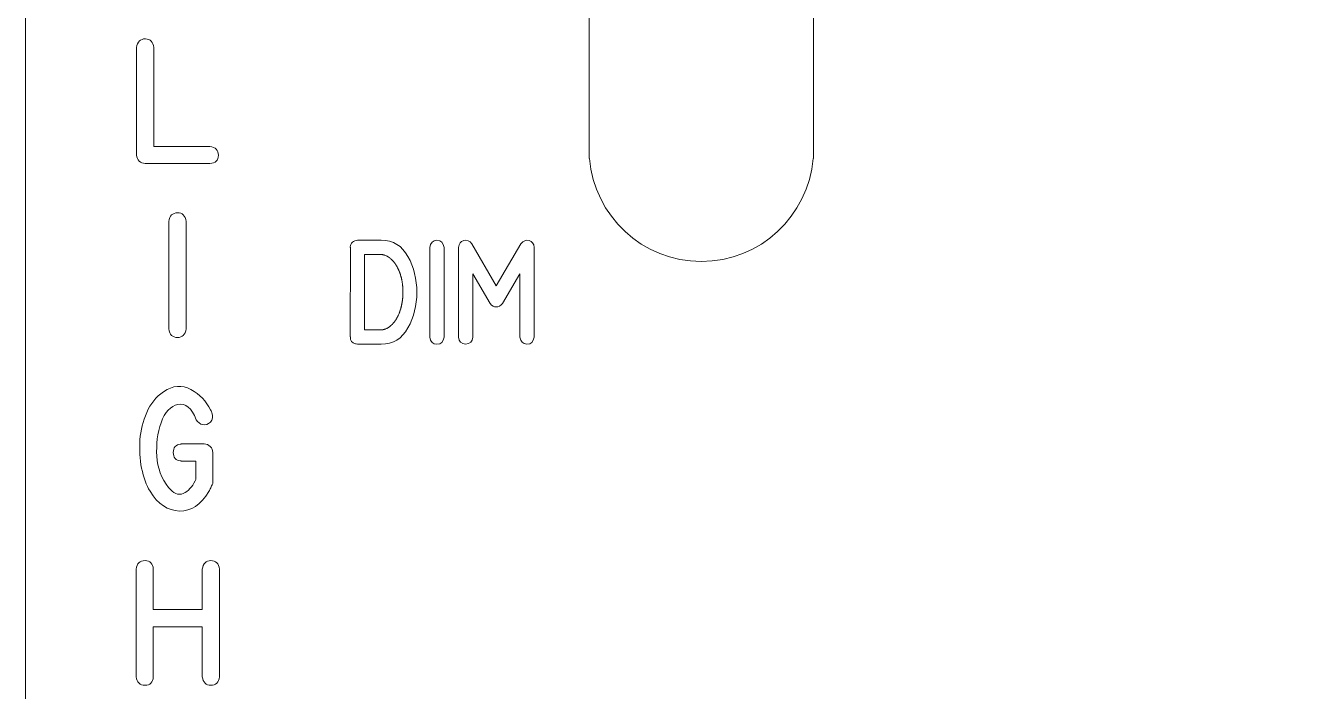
# Model space of a CAD drawing. Header units: millimetres. Extents: x -202 to 440, y -81 to 100.
# Drawn here: x -145.55 to -102, y -34.61 to -11.99 of the extents above; entities that cross this region are included whole.
import ezdxf

# ---------------------------------------------------------------- set-up
doc = ezdxf.new("R2010")
doc.units = ezdxf.units.MM
doc.header["$MEASUREMENT"] = 0
doc.layers.add('Cut', color=7, linetype='Continuous')
doc.layers.add('Engrave', color=7, linetype='Continuous')

msp = doc.modelspace()

# ---------------------------------------------------------------- linework, layer by layer
at = {"layer": 'Cut', "color": 250, "lineweight": 9}
for points, knots in [([(-1.0952, 97.6658), (-1.0954, 98.0639), (-1.2538, 98.4456), (-1.5355, 98.7269), (-1.5355, 98.7269), (-1.8171, 99.0082), (-2.1971, 99.1661), (-2.5952, 99.1658), (-2.5952, 99.1658), (-2.5952, 99.1658), (-144.0452, 99.1658), (-144.0452, 99.1658), (-144.0452, 99.1658), (-144.4432, 99.1656), (-144.8249, 99.0072), (-145.1062, 98.7255), (-145.1062, 98.7255), (-145.3875, 98.4439), (-145.5454, 98.0639), (-145.5452, 97.6658), (-145.5452, 97.6658), (-145.5452, 97.6658), (-145.5452, 93.1783), (-145.5452, 93.1783), (-145.5452, 93.1783), (-145.5449, 92.7802), (-145.3865, 92.3986), (-145.1049, 92.1173), (-145.1049, 92.1173), (-144.8232, 91.836), (-144.4432, 91.6781), (-144.0452, 91.6783), (-144.0452, 91.6783), (-144.0452, 91.6783), (-141.5827, 91.6783), (-141.5827, 91.6783), (-141.5827, 91.6783), (-139.4391, 91.6783), (-137.4583, 90.5347), (-136.3865, 88.6783), (-136.3865, 88.6783), (-135.3147, 86.8219), (-135.3147, 84.5347), (-136.3865, 82.6783), (-136.3865, 82.6783), (-137.4583, 80.8219), (-139.4391, 79.6783), (-141.5827, 79.6783), (-141.5827, 79.6783), (-141.5827, 79.6783), (-144.0452, 79.6783), (-144.0452, 79.6783), (-144.0452, 79.6783), (-144.4432, 79.6781), (-144.8249, 79.5197), (-145.1062, 79.238), (-145.1062, 79.238), (-145.3875, 78.9564), (-145.5454, 78.5764), (-145.5452, 78.1783), (-145.5452, 78.1783), (-145.5452, 78.1783), (-145.5452, 16.9783), (-145.5452, 16.9783), (-145.5452, 16.9783), (-145.5449, 16.5802), (-145.3865, 16.1986), (-145.1049, 15.9173), (-145.1049, 15.9173), (-144.8232, 15.636), (-144.4432, 15.4781), (-144.0452, 15.4783), (-144.0452, 15.4783), (-144.0452, 15.4783), (-141.5827, 15.4783), (-141.5827, 15.4783), (-141.5827, 15.4783), (-139.4391, 15.4783), (-137.4583, 14.3347), (-136.3865, 12.4783), (-136.3865, 12.4783), (-135.3147, 10.6219), (-135.3147, 8.3347), (-136.3865, 6.4783), (-136.3865, 6.4783), (-137.4583, 4.6219), (-139.4391, 3.4783), (-141.5827, 3.4783), (-141.5827, 3.4783), (-141.5827, 3.4783), (-144.0452, 3.4783), (-144.0452, 3.4783), (-144.0452, 3.4783), (-144.4432, 3.4781), (-144.8249, 3.3197), (-145.1062, 3.038), (-145.1062, 3.038), (-145.3875, 2.7564), (-145.5454, 2.3764), (-145.5452, 1.9783), (-145.5452, 1.9783), (-145.5452, 1.9783), (-145.5452, -59.2217), (-145.5452, -59.2217), (-145.5452, -59.2217), (-145.5449, -59.6198), (-145.3865, -60.0014), (-145.1049, -60.2827), (-145.1049, -60.2827), (-144.8232, -60.564), (-144.4432, -60.7219), (-144.0452, -60.7217), (-144.0452, -60.7217), (-144.0452, -60.7217), (-141.5827, -60.7217), (-141.5827, -60.7217), (-141.5827, -60.7217), (-139.4391, -60.7217), (-137.4583, -61.8653), (-136.3865, -63.7217), (-136.3865, -63.7217), (-135.3147, -65.5781), (-135.3147, -67.8653), (-136.3865, -69.7217), (-136.3865, -69.7217), (-137.4583, -71.5781), (-139.4391, -72.7217), (-141.5827, -72.7217), (-141.5827, -72.7217), (-141.5827, -72.7217), (-144.0452, -72.7217), (-144.0452, -72.7217), (-144.0452, -72.7217), (-144.4432, -72.7219), (-144.8249, -72.8803), (-145.1062, -73.162), (-145.1062, -73.162), (-145.3875, -73.4436), (-145.5454, -73.8236), (-145.5452, -74.2217), (-145.5452, -74.2217), (-145.5452, -74.2217), (-145.5452, -78.7092), (-145.5452, -78.7092), (-145.5452, -78.7092), (-145.5449, -79.1073), (-145.3865, -79.4889), (-145.1049, -79.7702), (-145.1049, -79.7702), (-144.8232, -80.0515), (-144.4432, -80.2094), (-144.0452, -80.2092), (-144.0452, -80.2092), (-144.0452, -80.2092), (-2.5952, -80.2092), (-2.5952, -80.2092), (-2.5952, -80.2092), (-2.1971, -80.2089), (-1.8154, -80.0505), (-1.5341, -79.7689), (-1.5341, -79.7689), (-1.2528, -79.4872), (-1.0949, -79.1073), (-1.0952, -78.7092), (-1.0952, -78.7092), (-1.0952, -78.7092), (-1.0952, -74.2217), (-1.0952, -74.2217), (-1.0952, -74.2217), (-1.0954, -73.8236), (-1.2538, -73.4419), (-1.5355, -73.1606), (-1.5355, -73.1606), (-1.8171, -72.8793), (-2.1971, -72.7214), (-2.5952, -72.7217), (-2.5952, -72.7217), (-2.5952, -72.7217), (-5.0577, -72.7217), (-5.0577, -72.7217), (-5.0577, -72.7217), (-7.2013, -72.7217), (-9.182, -71.5781), (-10.2538, -69.7217), (-10.2538, -69.7217), (-11.3256, -67.8653), (-11.3256, -65.5781), (-10.2538, -63.7217), (-10.2538, -63.7217), (-9.182, -61.8653), (-7.2013, -60.7217), (-5.0577, -60.7217), (-5.0577, -60.7217), (-5.0577, -60.7217), (-2.5952, -60.7217), (-2.5952, -60.7217), (-2.5952, -60.7217), (-2.1971, -60.7214), (-1.8154, -60.563), (-1.5341, -60.2814), (-1.5341, -60.2814), (-1.2528, -59.9997), (-1.0949, -59.6198), (-1.0952, -59.2217), (-1.0952, -59.2217), (-1.0952, -59.2217), (-1.0952, 1.9783), (-1.0952, 1.9783), (-1.0952, 1.9783), (-1.0954, 2.3764), (-1.2538, 2.7581), (-1.5355, 3.0394), (-1.5355, 3.0394), (-1.8171, 3.3207), (-2.1971, 3.4786), (-2.5952, 3.4783), (-2.5952, 3.4783), (-2.5952, 3.4783), (-5.0577, 3.4783), (-5.0577, 3.4783), (-5.0577, 3.4783), (-7.2013, 3.4783), (-9.182, 4.6219), (-10.2538, 6.4783), (-10.2538, 6.4783), (-11.3256, 8.3347), (-11.3256, 10.6219), (-10.2538, 12.4783), (-10.2538, 12.4783), (-9.182, 14.3347), (-7.2013, 15.4783), (-5.0577, 15.4783), (-5.0577, 15.4783), (-5.0577, 15.4783), (-2.5952, 15.4783), (-2.5952, 15.4783), (-2.5952, 15.4783), (-2.1971, 15.4786), (-1.8154, 15.637), (-1.5341, 15.9186), (-1.5341, 15.9186), (-1.2528, 16.2003), (-1.0949, 16.5802), (-1.0952, 16.9783), (-1.0952, 16.9783), (-1.0952, 16.9783), (-1.0952, 78.1783), (-1.0952, 78.1783), (-1.0952, 78.1783), (-1.0954, 78.5764), (-1.2538, 78.9581), (-1.5355, 79.2394), (-1.5355, 79.2394), (-1.8171, 79.5207), (-2.1971, 79.6786), (-2.5952, 79.6783), (-2.5952, 79.6783), (-2.5952, 79.6783), (-5.0577, 79.6783), (-5.0577, 79.6783), (-5.0577, 79.6783), (-7.2013, 79.6783), (-9.182, 80.8219), (-10.2538, 82.6783), (-10.2538, 82.6783), (-11.3256, 84.5347), (-11.3256, 86.8219), (-10.2538, 88.6783), (-10.2538, 88.6783), (-9.182, 90.5347), (-7.2013, 91.6783), (-5.0577, 91.6783), (-5.0577, 91.6783), (-5.0577, 91.6783), (-2.5952, 91.6783), (-2.5952, 91.6783), (-2.5952, 91.6783), (-2.1971, 91.6786), (-1.8154, 91.837), (-1.5341, 92.1186), (-1.5341, 92.1186), (-1.2528, 92.4003), (-1.0949, 92.7802), (-1.0952, 93.1783), (-1.0952, 93.1783), (-1.0952, 93.1783), (-1.0952, 97.6658), (-1.0952, 97.6658)], [0, 0, 0, 0, 0.0136986, 0.0136986, 0.0136986, 0.0136986, 0.0273973, 0.0273973, 0.0273973, 0.0273973, 0.0410959, 0.0410959, 0.0410959, 0.0410959, 0.0547945, 0.0547945, 0.0547945, 0.0547945, 0.0684932, 0.0684932, 0.0684932, 0.0684932, 0.0821918, 0.0821918, 0.0821918, 0.0821918, 0.0958904, 0.0958904, 0.0958904, 0.0958904, 0.109589, 0.109589, 0.109589, 0.109589, 0.1232877, 0.1232877, 0.1232877, 0.1232877, 0.1369863, 0.1369863, 0.1369863, 0.1369863, 0.1506849, 0.1506849, 0.1506849, 0.1506849, 0.1643836, 0.1643836, 0.1643836, 0.1643836, 0.1780822, 0.1780822, 0.1780822, 0.1780822, 0.1917808, 0.1917808, 0.1917808, 0.1917808, 0.2054795, 0.2054795, 0.2054795, 0.2054795, 0.2191781, 0.2191781, 0.2191781, 0.2191781, 0.2328767, 0.2328767, 0.2328767, 0.2328767, 0.2465753, 0.2465753, 0.2465753, 0.2465753, 0.260274, 0.260274, 0.260274, 0.260274, 0.2739726, 0.2739726, 0.2739726, 0.2739726, 0.2876712, 0.2876712, 0.2876712, 0.2876712, 0.3013699, 0.3013699, 0.3013699, 0.3013699, 0.3150685, 0.3150685, 0.3150685, 0.3150685, 0.3287671, 0.3287671, 0.3287671, 0.3287671, 0.3424658, 0.3424658, 0.3424658, 0.3424658, 0.3561644, 0.3561644, 0.3561644, 0.3561644, 0.369863, 0.369863, 0.369863, 0.369863, 0.3835616, 0.3835616, 0.3835616, 0.3835616, 0.3972603, 0.3972603, 0.3972603, 0.3972603, 0.4109589, 0.4109589, 0.4109589, 0.4109589, 0.4246575, 0.4246575, 0.4246575, 0.4246575, 0.4383562, 0.4383562, 0.4383562, 0.4383562, 0.4520548, 0.4520548, 0.4520548, 0.4520548, 0.4657534, 0.4657534, 0.4657534, 0.4657534, 0.4794521, 0.4794521, 0.4794521, 0.4794521, 0.4931507, 0.4931507, 0.4931507, 0.4931507, 0.5068493, 0.5068493, 0.5068493, 0.5068493, 0.5205479, 0.5205479, 0.5205479, 0.5205479, 0.5342466, 0.5342466, 0.5342466, 0.5342466, 0.5479452, 0.5479452, 0.5479452, 0.5479452, 0.5616438, 0.5616438, 0.5616438, 0.5616438, 0.5753425, 0.5753425, 0.5753425, 0.5753425, 0.5890411, 0.5890411, 0.5890411, 0.5890411, 0.6027397, 0.6027397, 0.6027397, 0.6027397, 0.6164384, 0.6164384, 0.6164384, 0.6164384, 0.630137, 0.630137, 0.630137, 0.630137, 0.6438356, 0.6438356, 0.6438356, 0.6438356, 0.6575342, 0.6575342, 0.6575342, 0.6575342, 0.6712329, 0.6712329, 0.6712329, 0.6712329, 0.6849315, 0.6849315, 0.6849315, 0.6849315, 0.6986301, 0.6986301, 0.6986301, 0.6986301, 0.7123288, 0.7123288, 0.7123288, 0.7123288, 0.7260274, 0.7260274, 0.7260274, 0.7260274, 0.739726, 0.739726, 0.739726, 0.739726, 0.7534247, 0.7534247, 0.7534247, 0.7534247, 0.7671233, 0.7671233, 0.7671233, 0.7671233, 0.7808219, 0.7808219, 0.7808219, 0.7808219, 0.7945205, 0.7945205, 0.7945205, 0.7945205, 0.8082192, 0.8082192, 0.8082192, 0.8082192, 0.8219178, 0.8219178, 0.8219178, 0.8219178, 0.8356164, 0.8356164, 0.8356164, 0.8356164, 0.8493151, 0.8493151, 0.8493151, 0.8493151, 0.8630137, 0.8630137, 0.8630137, 0.8630137, 0.8767123, 0.8767123, 0.8767123, 0.8767123, 0.890411, 0.890411, 0.890411, 0.890411, 0.9041096, 0.9041096, 0.9041096, 0.9041096, 0.9178082, 0.9178082, 0.9178082, 0.9178082, 0.9315068, 0.9315068, 0.9315068, 0.9315068, 0.9452055, 0.9452055, 0.9452055, 0.9452055, 0.9589041, 0.9589041, 0.9589041, 0.9589041, 0.9726027, 0.9726027, 0.9726027, 0.9726027, 1, 1, 1, 1]), ([(-118.7823, -8.5746), (-118.7823, -8.5746), (-118.7823, -16.1946), (-118.7823, -16.1946), (-118.7823, -16.1946), (-118.7823, -16.1946), (-118.7823, -16.5044), (-118.7823, -16.5044), (-118.7823, -16.5044), (-118.7823, -16.5044), (-118.7949, -16.5044), (-118.7949, -16.5044), (-118.7949, -16.5044), (-118.9527, -18.4638), (-120.5925, -20.0047), (-122.5923, -20.0047), (-122.5923, -20.0047), (-124.5922, -20.0046), (-126.2319, -18.4639), (-126.3897, -16.5048), (-126.3897, -16.5048), (-126.3897, -16.5048), (-126.4025, -16.5044), (-126.4025, -16.5044), (-126.4025, -16.5044), (-126.4025, -16.5044), (-126.4025, -16.1946), (-126.4025, -16.1946), (-126.4025, -16.1946), (-126.4025, -16.1946), (-126.4025, -8.5746), (-126.4025, -8.5746), (-126.4025, -8.5746), (-126.4025, -6.4701), (-124.6965, -4.7647), (-122.5923, -4.7647), (-122.5923, -4.7647), (-120.4881, -4.7646), (-118.7823, -6.4706), (-118.7823, -8.5746)], [0, 0, 0, 0, 0.0909091, 0.0909091, 0.0909091, 0.0909091, 0.1818182, 0.1818182, 0.1818182, 0.1818182, 0.2727273, 0.2727273, 0.2727273, 0.2727273, 0.3636364, 0.3636364, 0.3636364, 0.3636364, 0.4545455, 0.4545455, 0.4545455, 0.4545455, 0.5454545, 0.5454545, 0.5454545, 0.5454545, 0.6363636, 0.6363636, 0.6363636, 0.6363636, 0.7272727, 0.7272727, 0.7272727, 0.7272727, 0.8181818, 0.8181818, 0.8181818, 0.8181818, 1, 1, 1, 1])]:
    msp.add_open_spline(points, degree=3, knots=knots, dxfattribs=at)
at = {"layer": 'Engrave', "color": 240, "lineweight": 9}
for points, knots in [([(-141.4845, -16.6784), (-141.6538, -16.6671), (-141.7519, -16.5719), (-141.778, -16.3913), (-141.778, -16.3913), (-141.778, -16.3913), (-141.778, -12.7365), (-141.778, -12.7365), (-141.778, -12.7365), (-141.7491, -12.5382), (-141.6482, -12.4409), (-141.476, -12.4437), (-141.476, -12.4437), (-141.3039, -12.4472), (-141.21, -12.5453), (-141.1952, -12.7365), (-141.1952, -12.7365), (-141.1952, -12.7365), (-141.1952, -16.1013), (-141.1952, -16.1013), (-141.1952, -16.1013), (-141.1952, -16.1013), (-139.2874, -16.0999), (-139.2874, -16.0999), (-139.2874, -16.0999), (-139.0913, -16.1217), (-138.9946, -16.2205), (-138.9967, -16.3962), (-138.9967, -16.3962), (-138.9988, -16.5719), (-139.0962, -16.6657), (-139.2895, -16.6784), (-139.2895, -16.6784), (-139.2895, -16.6784), (-141.4845, -16.6784), (-141.4845, -16.6784)], [0, 0, 0, 0, 0.1, 0.1, 0.1, 0.1, 0.2, 0.2, 0.2, 0.2, 0.3, 0.3, 0.3, 0.3, 0.4, 0.4, 0.4, 0.4, 0.5, 0.5, 0.5, 0.5, 0.6, 0.6, 0.6, 0.6, 0.7, 0.7, 0.7, 0.7, 0.8, 0.8, 0.8, 0.8, 1, 1, 1, 1]), ([(-140.0935, -22.3001), (-140.1238, -22.4941), (-140.2219, -22.5907), (-140.3877, -22.59), (-140.3877, -22.59), (-140.5542, -22.5893), (-140.6516, -22.4927), (-140.6805, -22.3001), (-140.6805, -22.3001), (-140.6805, -22.3001), (-140.6805, -18.6453), (-140.6805, -18.6453), (-140.6805, -18.6453), (-140.6516, -18.4513), (-140.5542, -18.3532), (-140.3877, -18.3525), (-140.3877, -18.3525), (-140.2219, -18.3518), (-140.1238, -18.4499), (-140.0935, -18.6453), (-140.0935, -18.6453), (-140.0935, -18.6453), (-140.0935, -22.3001), (-140.0935, -22.3001)], [0, 0, 0, 0, 0.1428571, 0.1428571, 0.1428571, 0.1428571, 0.2857143, 0.2857143, 0.2857143, 0.2857143, 0.4285714, 0.4285714, 0.4285714, 0.4285714, 0.5714286, 0.5714286, 0.5714286, 0.5714286, 0.7142857, 0.7142857, 0.7142857, 0.7142857, 1, 1, 1, 1]), ([(-134.2755, -19.2875), (-134.2755, -19.2875), (-133.4642, -19.2875), (-133.4642, -19.2875), (-133.4642, -19.2875), (-133.0608, -19.2875), (-132.7592, -19.4709), (-132.5581, -19.8384), (-132.5581, -19.8384), (-132.3571, -20.2059), (-132.2565, -20.6104), (-132.2565, -21.0514), (-132.2565, -21.0514), (-132.2565, -21.4923), (-132.3576, -21.8962), (-132.5587, -22.2637), (-132.5587, -22.2637), (-132.7604, -22.6312), (-133.062, -22.8152), (-133.4642, -22.8152), (-133.4642, -22.8152), (-133.4642, -22.8152), (-134.2755, -22.8152), (-134.2755, -22.8152), (-134.2755, -22.8152), (-134.2755, -22.8152), (-134.272, -22.8152), (-134.272, -22.8152), (-134.272, -22.8152), (-134.272, -22.8152), (-134.2755, -22.8152), (-134.2755, -22.8152), (-134.2755, -22.8152), (-134.3132, -22.8093), (-134.3337, -22.8058), (-134.3373, -22.8046), (-134.3373, -22.8046), (-134.4566, -22.7764), (-134.516, -22.6982), (-134.5148, -22.5706), (-134.5148, -22.5706), (-134.5148, -22.5706), (-134.5166, -22.5706), (-134.5166, -22.5706), (-134.5166, -22.5706), (-134.5166, -22.5706), (-134.5148, -19.5286), (-134.5148, -19.5286), (-134.5148, -19.5286), (-134.516, -19.525), (-134.5166, -19.5203), (-134.5166, -19.515), (-134.5166, -19.515), (-134.5131, -19.4515), (-134.4884, -19.398), (-134.4419, -19.3539), (-134.4419, -19.3539), (-134.3949, -19.3098), (-134.339, -19.2875), (-134.2738, -19.2875), (-134.2738, -19.2875), (-134.2738, -19.2875), (-134.2755, -19.2875), (-134.2755, -19.2875)], [0, 0, 0, 0, 0.0588235, 0.0588235, 0.0588235, 0.0588235, 0.1176471, 0.1176471, 0.1176471, 0.1176471, 0.1764706, 0.1764706, 0.1764706, 0.1764706, 0.2352941, 0.2352941, 0.2352941, 0.2352941, 0.2941176, 0.2941176, 0.2941176, 0.2941176, 0.3529412, 0.3529412, 0.3529412, 0.3529412, 0.4117647, 0.4117647, 0.4117647, 0.4117647, 0.4705882, 0.4705882, 0.4705882, 0.4705882, 0.5294118, 0.5294118, 0.5294118, 0.5294118, 0.5882353, 0.5882353, 0.5882353, 0.5882353, 0.6470588, 0.6470588, 0.6470588, 0.6470588, 0.7058824, 0.7058824, 0.7058824, 0.7058824, 0.7647059, 0.7647059, 0.7647059, 0.7647059, 0.8235294, 0.8235294, 0.8235294, 0.8235294, 0.8823529, 0.8823529, 0.8823529, 0.8823529, 1, 1, 1, 1]), ([(-131.3281, -22.5777), (-131.3534, -22.7394), (-131.4351, -22.8199), (-131.5733, -22.8193), (-131.5733, -22.8193), (-131.7121, -22.8187), (-131.7932, -22.7382), (-131.8173, -22.5777), (-131.8173, -22.5777), (-131.8173, -22.5777), (-131.8173, -19.5321), (-131.8173, -19.5321), (-131.8173, -19.5321), (-131.7932, -19.3704), (-131.7121, -19.2887), (-131.5733, -19.2881), (-131.5733, -19.2881), (-131.4351, -19.2875), (-131.3534, -19.3692), (-131.3281, -19.5321), (-131.3281, -19.5321), (-131.3281, -19.5321), (-131.3281, -22.5777), (-131.3281, -22.5777)], [0, 0, 0, 0, 0.1428571, 0.1428571, 0.1428571, 0.1428571, 0.2857143, 0.2857143, 0.2857143, 0.2857143, 0.4285714, 0.4285714, 0.4285714, 0.4285714, 0.5714286, 0.5714286, 0.5714286, 0.5714286, 0.7142857, 0.7142857, 0.7142857, 0.7142857, 1, 1, 1, 1]), ([(-128.2708, -22.5741), (-128.2961, -22.7347), (-128.3773, -22.8152), (-128.5142, -22.8146), (-128.5142, -22.8146), (-128.6518, -22.814), (-128.7324, -22.7335), (-128.7565, -22.5741), (-128.7565, -22.5741), (-128.7565, -22.5741), (-128.7565, -20.4228), (-128.7565, -20.4228), (-128.7565, -20.4228), (-128.7565, -20.4228), (-129.3474, -21.4335), (-129.3474, -21.4335), (-129.3474, -21.4335), (-129.4103, -21.5094), (-129.4808, -21.5493), (-129.5584, -21.5529), (-129.5584, -21.5529), (-129.6361, -21.5558), (-129.7048, -21.5164), (-129.766, -21.4335), (-129.766, -21.4335), (-129.766, -21.4335), (-130.3534, -20.4275), (-130.3534, -20.4275), (-130.3534, -20.4275), (-130.3534, -20.4275), (-130.3516, -22.5741), (-130.3516, -22.5741), (-130.3516, -22.5741), (-130.3698, -22.7335), (-130.4527, -22.8134), (-130.6003, -22.8128), (-130.6003, -22.8128), (-130.7479, -22.8123), (-130.8272, -22.7323), (-130.839, -22.5741), (-130.839, -22.5741), (-130.839, -22.5741), (-130.839, -19.5321), (-130.839, -19.5321), (-130.839, -19.5321), (-130.8296, -19.3998), (-130.772, -19.321), (-130.665, -19.2951), (-130.665, -19.2951), (-130.558, -19.2693), (-130.4651, -19.3057), (-130.3857, -19.4045), (-130.3857, -19.4045), (-130.3857, -19.4045), (-129.5573, -20.8291), (-129.5573, -20.8291), (-129.5573, -20.8291), (-129.5573, -20.8291), (-128.72, -19.4045), (-128.72, -19.4045), (-128.72, -19.4045), (-128.6412, -19.3057), (-128.5489, -19.2699), (-128.4437, -19.2963), (-128.4437, -19.2963), (-128.339, -19.3228), (-128.2808, -19.401), (-128.2708, -19.5321), (-128.2708, -19.5321), (-128.2708, -19.5321), (-128.2708, -22.5741), (-128.2708, -22.5741)], [0, 0, 0, 0, 0.0526316, 0.0526316, 0.0526316, 0.0526316, 0.1052632, 0.1052632, 0.1052632, 0.1052632, 0.1578947, 0.1578947, 0.1578947, 0.1578947, 0.2105263, 0.2105263, 0.2105263, 0.2105263, 0.2631579, 0.2631579, 0.2631579, 0.2631579, 0.3157895, 0.3157895, 0.3157895, 0.3157895, 0.3684211, 0.3684211, 0.3684211, 0.3684211, 0.4210526, 0.4210526, 0.4210526, 0.4210526, 0.4736842, 0.4736842, 0.4736842, 0.4736842, 0.5263158, 0.5263158, 0.5263158, 0.5263158, 0.5789474, 0.5789474, 0.5789474, 0.5789474, 0.6315789, 0.6315789, 0.6315789, 0.6315789, 0.6842105, 0.6842105, 0.6842105, 0.6842105, 0.7368421, 0.7368421, 0.7368421, 0.7368421, 0.7894737, 0.7894737, 0.7894737, 0.7894737, 0.8421053, 0.8421053, 0.8421053, 0.8421053, 0.8947368, 0.8947368, 0.8947368, 0.8947368, 1, 1, 1, 1]), ([(-133.4642, -22.3296), (-133.4618, -22.3296), (-133.4595, -22.3296), (-133.4571, -22.3296), (-133.4571, -22.3296), (-133.4548, -22.3296), (-133.4518, -22.3296), (-133.4489, -22.3296), (-133.4489, -22.3296), (-133.4465, -22.3296), (-133.4442, -22.329), (-133.4424, -22.3284), (-133.4424, -22.3284), (-133.4407, -22.3278), (-133.4383, -22.3278), (-133.4348, -22.3278), (-133.4348, -22.3278), (-133.4324, -22.3278), (-133.4301, -22.3272), (-133.4271, -22.3266), (-133.4271, -22.3266), (-133.4242, -22.326), (-133.4212, -22.326), (-133.4177, -22.326), (-133.4177, -22.326), (-133.4154, -22.326), (-133.413, -22.3254), (-133.4107, -22.3254), (-133.4107, -22.3254), (-133.4083, -22.3248), (-133.4054, -22.3243), (-133.4018, -22.3243), (-133.4018, -22.3243), (-133.4001, -22.3243), (-133.3977, -22.3243), (-133.3954, -22.3237), (-133.3954, -22.3237), (-133.393, -22.3231), (-133.3901, -22.3225), (-133.3866, -22.3225), (-133.3866, -22.3225), (-133.3819, -22.3201), (-133.3772, -22.319), (-133.373, -22.319), (-133.373, -22.319), (-133.3707, -22.319), (-133.3683, -22.3184), (-133.366, -22.3166), (-133.366, -22.3166), (-133.3636, -22.3149), (-133.3607, -22.3131), (-133.3572, -22.3125), (-133.3572, -22.3125), (-133.3548, -22.3125), (-133.3525, -22.3119), (-133.3495, -22.3113), (-133.3495, -22.3113), (-133.3466, -22.3107), (-133.3436, -22.3102), (-133.3401, -22.309), (-133.3401, -22.309), (-133.3378, -22.309), (-133.3354, -22.3084), (-133.3331, -22.3072), (-133.3331, -22.3072), (-133.3307, -22.306), (-133.3284, -22.3049), (-133.3248, -22.3037), (-133.3248, -22.3037), (-133.3178, -22.3013), (-133.3125, -22.299), (-133.309, -22.2966), (-133.309, -22.2966), (-133.2884, -22.2896), (-133.2825, -22.2878), (-133.2919, -22.2896), (-133.2919, -22.2896), (-133.2895, -22.2896), (-133.2872, -22.289), (-133.2848, -22.2872), (-133.2848, -22.2872), (-133.2825, -22.2855), (-133.2796, -22.2843), (-133.2766, -22.2831), (-133.2766, -22.2831), (-133.266, -22.276), (-133.2613, -22.2731), (-133.2625, -22.2743), (-133.2625, -22.2743), (-133.2513, -22.2684), (-133.2455, -22.2655), (-133.2455, -22.2655), (-133.2455, -22.2655), (-133.2431, -22.2643), (-133.2407, -22.2631), (-133.2384, -22.2614), (-133.2384, -22.2614), (-133.236, -22.2596), (-133.2331, -22.2578), (-133.2296, -22.2555), (-133.2296, -22.2555), (-133.2196, -22.2484), (-133.2143, -22.2449), (-133.2143, -22.2449), (-133.2143, -22.2449), (-133.2119, -22.2437), (-133.2096, -22.2425), (-133.2066, -22.2408), (-133.2066, -22.2408), (-133.2037, -22.239), (-133.2008, -22.2372), (-133.1972, -22.2349), (-133.1972, -22.2349), (-133.1949, -22.2337), (-133.1925, -22.232), (-133.1902, -22.2296), (-133.1902, -22.2296), (-133.1878, -22.2273), (-133.1849, -22.2249), (-133.1814, -22.2225), (-133.1814, -22.2225), (-133.1796, -22.2214), (-133.1772, -22.2202), (-133.1749, -22.2184), (-133.1749, -22.2184), (-133.1725, -22.2167), (-133.1696, -22.2143), (-133.1661, -22.2126), (-133.1661, -22.2126), (-133.1637, -22.2102), (-133.1578, -22.2055), (-133.149, -22.1984), (-133.149, -22.1984), (-133.1396, -22.189), (-133.1349, -22.1849), (-133.1349, -22.1849), (-133.1349, -22.1849), (-133.1326, -22.1826), (-133.1308, -22.1802), (-133.1285, -22.1779), (-133.1285, -22.1779), (-133.1261, -22.1755), (-133.1232, -22.1726), (-133.1196, -22.169), (-133.1196, -22.169), (-133.1173, -22.1667), (-133.1149, -22.1649), (-133.1126, -22.1626), (-133.1126, -22.1626), (-133.1102, -22.1602), (-133.1079, -22.1573), (-133.1043, -22.1538), (-133.1043, -22.1538), (-133.1008, -22.1514), (-133.0955, -22.1467), (-133.0885, -22.1402), (-133.0885, -22.1402), (-133.0861, -22.1379), (-133.0838, -22.1355), (-133.082, -22.1332), (-133.082, -22.1332), (-133.0797, -22.1308), (-133.0767, -22.1279), (-133.0732, -22.1244), (-133.0732, -22.1244), (-133.0708, -22.122), (-133.0685, -22.1197), (-133.0661, -22.1167), (-133.0661, -22.1167), (-133.0638, -22.1138), (-133.0608, -22.1108), (-133.0579, -22.1073), (-133.0579, -22.1073), (-133.0438, -22.0891), (-133.0391, -22.0832), (-133.0438, -22.0903), (-133.0438, -22.0903), (-133.0356, -22.082), (-133.0309, -22.0756), (-133.0285, -22.0709), (-133.0285, -22.0709), (-133.0179, -22.0573), (-133.0132, -22.0509), (-133.0144, -22.052), (-133.0144, -22.052), (-133.012, -22.0485), (-133.0097, -22.0456), (-133.0079, -22.0426), (-133.0079, -22.0426), (-133.0056, -22.0397), (-133.0026, -22.0368), (-132.9991, -22.0332), (-132.9991, -22.0332), (-132.9967, -22.0297), (-132.995, -22.0262), (-132.9932, -22.0226), (-132.9932, -22.0226), (-132.9915, -22.0191), (-132.9885, -22.0162), (-132.9856, -22.0126), (-132.9856, -22.0126), (-132.9844, -22.0091), (-132.9821, -22.0056), (-132.9791, -22.0015), (-132.9791, -22.0015), (-132.9762, -21.9974), (-132.9738, -21.9938), (-132.9715, -21.9903), (-132.9715, -21.9903), (-132.9644, -21.9809), (-132.9603, -21.9738), (-132.9579, -21.9691), (-132.9579, -21.9691), (-132.9556, -21.9662), (-132.9532, -21.9621), (-132.9515, -21.958), (-132.9515, -21.958), (-132.9497, -21.9544), (-132.9474, -21.9503), (-132.9438, -21.9468), (-132.9438, -21.9468), (-132.9415, -21.9439), (-132.9397, -21.9397), (-132.938, -21.9356), (-132.938, -21.9356), (-132.9362, -21.9321), (-132.9338, -21.928), (-132.9303, -21.9245), (-132.9303, -21.9245), (-132.928, -21.9192), (-132.9244, -21.9115), (-132.9197, -21.9021), (-132.9197, -21.9021), (-132.9174, -21.8986), (-132.9156, -21.8951), (-132.9138, -21.8904), (-132.9138, -21.8904), (-132.9121, -21.8857), (-132.9097, -21.8809), (-132.9062, -21.8762), (-132.9062, -21.8762), (-132.9039, -21.8727), (-132.9015, -21.8692), (-132.8997, -21.8651), (-132.8997, -21.8651), (-132.8986, -21.861), (-132.8956, -21.8568), (-132.8921, -21.8521), (-132.8921, -21.8521), (-132.8909, -21.8486), (-132.8897, -21.8451), (-132.888, -21.8404), (-132.888, -21.8404), (-132.8862, -21.8357), (-132.8845, -21.831), (-132.8821, -21.8263), (-132.8821, -21.8263), (-132.8786, -21.821), (-132.8745, -21.8122), (-132.8698, -21.8004), (-132.8698, -21.8004), (-132.8586, -21.7722), (-132.8545, -21.7628), (-132.858, -21.7734), (-132.858, -21.7734), (-132.8568, -21.7698), (-132.8551, -21.7651), (-132.8533, -21.7604), (-132.8533, -21.7604), (-132.8515, -21.7551), (-132.8498, -21.7498), (-132.8474, -21.7457), (-132.8474, -21.7457), (-132.8462, -21.741), (-132.8451, -21.7363), (-132.8433, -21.7316), (-132.8433, -21.7316), (-132.8415, -21.7269), (-132.8392, -21.7222), (-132.8374, -21.7163), (-132.8374, -21.7163), (-132.8339, -21.7057), (-132.8309, -21.6969), (-132.8286, -21.6887), (-132.8286, -21.6887), (-132.8274, -21.684), (-132.8262, -21.6793), (-132.8245, -21.6746), (-132.8245, -21.6746), (-132.8227, -21.6705), (-132.8204, -21.6652), (-132.818, -21.6593), (-132.818, -21.6593), (-132.8227, -21.671), (-132.8198, -21.6611), (-132.8098, -21.6299), (-132.8098, -21.6299), (-132.8074, -21.6246), (-132.8039, -21.6146), (-132.7992, -21.6011), (-132.7992, -21.6011), (-132.7992, -21.5964), (-132.7986, -21.5911), (-132.7968, -21.5864), (-132.7968, -21.5864), (-132.7951, -21.5811), (-132.7933, -21.5758), (-132.7921, -21.5699), (-132.7921, -21.5699), (-132.791, -21.5652), (-132.7898, -21.5605), (-132.7886, -21.5552), (-132.7886, -21.5552), (-132.788, -21.5499), (-132.7863, -21.5446), (-132.7839, -21.5388), (-132.7839, -21.5388), (-132.7839, -21.5352), (-132.7827, -21.5311), (-132.781, -21.5258), (-132.781, -21.5258), (-132.7792, -21.5205), (-132.778, -21.5152), (-132.7769, -21.5094), (-132.7769, -21.5094), (-132.7757, -21.5017), (-132.7739, -21.4905), (-132.7716, -21.477), (-132.7716, -21.477), (-132.7716, -21.4723), (-132.771, -21.4676), (-132.7692, -21.4623), (-132.7692, -21.4623), (-132.7674, -21.457), (-132.7657, -21.4517), (-132.7651, -21.4459), (-132.7651, -21.4459), (-132.7651, -21.4412), (-132.7645, -21.4365), (-132.7633, -21.4312), (-132.7633, -21.4312), (-132.7622, -21.4259), (-132.761, -21.4206), (-132.7598, -21.4147), (-132.7598, -21.4147), (-132.7586, -21.4065), (-132.7569, -21.3959), (-132.7545, -21.3818), (-132.7545, -21.3818), (-132.7545, -21.3777), (-132.7533, -21.3724), (-132.7516, -21.3665), (-132.7516, -21.3665), (-132.7504, -21.3606), (-132.7486, -21.3553), (-132.7475, -21.3494), (-132.7475, -21.3494), (-132.7475, -21.3412), (-132.7463, -21.3306), (-132.7439, -21.3165), (-132.7439, -21.3165), (-132.7439, -21.3118), (-132.7439, -21.3071), (-132.7433, -21.3018), (-132.7433, -21.3018), (-132.7428, -21.2965), (-132.7416, -21.2906), (-132.7404, -21.2842), (-132.7404, -21.2842), (-132.7386, -21.2701), (-132.7375, -21.2595), (-132.7375, -21.2513), (-132.7375, -21.2513), (-132.7363, -21.243), (-132.7357, -21.2324), (-132.7357, -21.2183), (-132.7357, -21.2183), (-132.7345, -21.2101), (-132.7339, -21.1989), (-132.7339, -21.1842), (-132.7339, -21.1842), (-132.7328, -21.176), (-132.7322, -21.1648), (-132.7322, -21.1513), (-132.7322, -21.1513), (-132.7322, -21.1454), (-132.7316, -21.1401), (-132.731, -21.1348), (-132.731, -21.1348), (-132.7304, -21.1295), (-132.7298, -21.1237), (-132.7286, -21.1166), (-132.7286, -21.1166), (-132.7286, -21.1119), (-132.7281, -21.1072), (-132.7275, -21.1019), (-132.7275, -21.1019), (-132.7275, -21.0972), (-132.7269, -21.0907), (-132.7269, -21.0843), (-132.7269, -21.0843), (-132.7269, -21.0796), (-132.7269, -21.0743), (-132.7269, -21.0684), (-132.7269, -21.0684), (-132.7269, -21.0631), (-132.7269, -21.0572), (-132.7269, -21.0514), (-132.7269, -21.0514), (-132.7269, -21.0455), (-132.7269, -21.0402), (-132.7269, -21.0349), (-132.7269, -21.0349), (-132.7269, -21.0296), (-132.7269, -21.0243), (-132.7269, -21.0184), (-132.7269, -21.0184), (-132.7269, -21.0131), (-132.7275, -21.0073), (-132.7275, -21.0026), (-132.7275, -21.0026), (-132.7281, -20.9973), (-132.7286, -20.9908), (-132.7286, -20.9843), (-132.7286, -20.9843), (-132.7286, -20.9796), (-132.7286, -20.9743), (-132.7286, -20.9684), (-132.7286, -20.9684), (-132.7286, -20.9632), (-132.7286, -20.9573), (-132.7286, -20.9514), (-132.7286, -20.9514), (-132.7286, -20.9443), (-132.7298, -20.9332), (-132.7322, -20.9167), (-132.7322, -20.9167), (-132.7322, -20.9032), (-132.7328, -20.8926), (-132.7339, -20.8861), (-132.7339, -20.8861), (-132.7339, -20.8779), (-132.7351, -20.8661), (-132.7375, -20.8497), (-132.7375, -20.8497), (-132.7375, -20.8362), (-132.7381, -20.8256), (-132.7392, -20.8185), (-132.7392, -20.8185), (-132.7392, -20.8109), (-132.7398, -20.7997), (-132.7422, -20.7862), (-132.7422, -20.7862), (-132.7433, -20.7815), (-132.7445, -20.7762), (-132.7451, -20.7703), (-132.7451, -20.7703), (-132.7457, -20.765), (-132.7457, -20.7591), (-132.7457, -20.7533), (-132.7457, -20.7533), (-132.748, -20.7397), (-132.7504, -20.7286), (-132.7528, -20.7203), (-132.7528, -20.7203), (-132.7539, -20.7162), (-132.7551, -20.7109), (-132.7563, -20.7062), (-132.7563, -20.7062), (-132.7575, -20.7009), (-132.758, -20.6956), (-132.758, -20.6898), (-132.758, -20.6898), (-132.7592, -20.6815), (-132.761, -20.6709), (-132.7633, -20.6568), (-132.7633, -20.6568), (-132.7645, -20.6486), (-132.7657, -20.638), (-132.768, -20.6239), (-132.768, -20.6239), (-132.7727, -20.6104), (-132.7757, -20.5998), (-132.7769, -20.5933), (-132.7769, -20.5933), (-132.7792, -20.5792), (-132.781, -20.5698), (-132.7821, -20.5639), (-132.7821, -20.5639), (-132.7845, -20.5592), (-132.7863, -20.5545), (-132.7874, -20.5492), (-132.7874, -20.5492), (-132.7886, -20.5439), (-132.7892, -20.5387), (-132.7904, -20.5328), (-132.7904, -20.5328), (-132.7916, -20.5281), (-132.7933, -20.5234), (-132.7957, -20.5181), (-132.7957, -20.5181), (-132.798, -20.5128), (-132.7992, -20.5075), (-132.7992, -20.5016), (-132.7992, -20.5016), (-132.8098, -20.471), (-132.8127, -20.461), (-132.808, -20.4728), (-132.808, -20.4728), (-132.8104, -20.4646), (-132.8127, -20.4546), (-132.8162, -20.4434), (-132.8162, -20.4434), (-132.8186, -20.4399), (-132.821, -20.4358), (-132.8227, -20.4305), (-132.8227, -20.4305), (-132.8245, -20.4252), (-132.8257, -20.4205), (-132.8268, -20.4158), (-132.8268, -20.4158), (-132.828, -20.4122), (-132.8315, -20.4023), (-132.8374, -20.3864), (-132.8374, -20.3864), (-132.8415, -20.3752), (-132.8451, -20.3658), (-132.8474, -20.3587), (-132.8474, -20.3587), (-132.8498, -20.3552), (-132.8515, -20.3511), (-132.8533, -20.3458), (-132.8533, -20.3458), (-132.8551, -20.3405), (-132.8568, -20.3358), (-132.858, -20.3311), (-132.858, -20.3311), (-132.8603, -20.3282), (-132.8627, -20.3241), (-132.8645, -20.3194), (-132.8645, -20.3194), (-132.8668, -20.3146), (-132.8686, -20.3099), (-132.8698, -20.3052), (-132.8698, -20.3052), (-132.8745, -20.2941), (-132.8786, -20.2853), (-132.8821, -20.2794), (-132.8821, -20.2794), (-132.8868, -20.2682), (-132.8897, -20.26), (-132.8921, -20.2553), (-132.8921, -20.2553), (-132.8968, -20.2441), (-132.9009, -20.2353), (-132.9044, -20.23), (-132.9044, -20.23), (-132.9068, -20.2265), (-132.9091, -20.2223), (-132.9109, -20.2182), (-132.9109, -20.2182), (-132.9133, -20.2147), (-132.915, -20.2106), (-132.9162, -20.2071), (-132.9162, -20.2071), (-132.9233, -20.1959), (-132.928, -20.1877), (-132.9303, -20.1829), (-132.9303, -20.1829), (-132.9403, -20.1671), (-132.945, -20.1594), (-132.9438, -20.1606), (-132.9438, -20.1606), (-132.9474, -20.1571), (-132.9497, -20.1536), (-132.9515, -20.1494), (-132.9515, -20.1494), (-132.9532, -20.1453), (-132.9556, -20.1418), (-132.9579, -20.1383), (-132.9579, -20.1383), (-132.9603, -20.1336), (-132.9644, -20.1271), (-132.9715, -20.1177), (-132.9715, -20.1177), (-132.9738, -20.1142), (-132.9762, -20.1106), (-132.9785, -20.1077), (-132.9785, -20.1077), (-132.9809, -20.1042), (-132.9826, -20.1006), (-132.9838, -20.0971), (-132.9838, -20.0971), (-132.9891, -20.0865), (-132.9991, -20.0736), (-133.0126, -20.0577), (-133.0126, -20.0577), (-133.015, -20.0554), (-133.0244, -20.0424), (-133.0403, -20.0195), (-133.0403, -20.0195), (-133.0544, -20.0036), (-133.0644, -19.9919), (-133.0714, -19.9848), (-133.0714, -19.9848), (-133.0785, -19.9772), (-133.0885, -19.966), (-133.1026, -19.9525), (-133.1026, -19.9525), (-133.1114, -19.9419), (-133.1214, -19.9325), (-133.132, -19.9231), (-133.132, -19.9231), (-133.1396, -19.9172), (-133.1508, -19.909), (-133.1643, -19.8972), (-133.1643, -19.8972), (-133.1761, -19.8878), (-133.1867, -19.8796), (-133.1972, -19.8713), (-133.1972, -19.8713), (-133.2237, -19.8543), (-133.2343, -19.8466), (-133.2296, -19.849), (-133.2296, -19.849), (-133.2531, -19.8355), (-133.2631, -19.829), (-133.2607, -19.8302), (-133.2607, -19.8302), (-133.2607, -19.8302), (-133.2713, -19.8249), (-133.2919, -19.8143), (-133.2919, -19.8143), (-133.2966, -19.8125), (-133.3072, -19.8084), (-133.3248, -19.8025), (-133.3248, -19.8025), (-133.3395, -19.7967), (-133.3507, -19.7925), (-133.3572, -19.7902), (-133.3572, -19.7902), (-133.363, -19.7896), (-133.3683, -19.7878), (-133.373, -19.7861), (-133.373, -19.7861), (-133.3772, -19.7843), (-133.3819, -19.7826), (-133.3866, -19.7802), (-133.3866, -19.7802), (-133.4071, -19.7767), (-133.4177, -19.7749), (-133.4177, -19.7749), (-133.4177, -19.7749), (-133.4248, -19.7737), (-133.4348, -19.7731), (-133.4489, -19.7731), (-133.4489, -19.7731), (-133.4518, -19.7731), (-133.4548, -19.7731), (-133.4571, -19.7731), (-133.4571, -19.7731), (-133.4595, -19.7731), (-133.4618, -19.7731), (-133.4642, -19.7731), (-133.4642, -19.7731), (-133.4642, -19.7731), (-134.0327, -19.7731), (-134.0327, -19.7731), (-134.0327, -19.7731), (-134.0327, -19.7731), (-134.0327, -22.3296), (-134.0327, -22.3296), (-134.0327, -22.3296), (-134.0327, -22.3296), (-134.0327, -22.3296), (-134.0327, -22.3296), (-134.0327, -22.3296), (-134.0327, -22.3296), (-133.4642, -22.3296), (-133.4642, -22.3296)], [0, 0, 0, 0, 0.005848, 0.005848, 0.005848, 0.005848, 0.0116959, 0.0116959, 0.0116959, 0.0116959, 0.0175439, 0.0175439, 0.0175439, 0.0175439, 0.0233918, 0.0233918, 0.0233918, 0.0233918, 0.0292398, 0.0292398, 0.0292398, 0.0292398, 0.0350877, 0.0350877, 0.0350877, 0.0350877, 0.0409357, 0.0409357, 0.0409357, 0.0409357, 0.0467836, 0.0467836, 0.0467836, 0.0467836, 0.0526316, 0.0526316, 0.0526316, 0.0526316, 0.0584795, 0.0584795, 0.0584795, 0.0584795, 0.0643275, 0.0643275, 0.0643275, 0.0643275, 0.0701754, 0.0701754, 0.0701754, 0.0701754, 0.0760234, 0.0760234, 0.0760234, 0.0760234, 0.0818713, 0.0818713, 0.0818713, 0.0818713, 0.0877193, 0.0877193, 0.0877193, 0.0877193, 0.0935673, 0.0935673, 0.0935673, 0.0935673, 0.0994152, 0.0994152, 0.0994152, 0.0994152, 0.1052632, 0.1052632, 0.1052632, 0.1052632, 0.1111111, 0.1111111, 0.1111111, 0.1111111, 0.1169591, 0.1169591, 0.1169591, 0.1169591, 0.122807, 0.122807, 0.122807, 0.122807, 0.128655, 0.128655, 0.128655, 0.128655, 0.1345029, 0.1345029, 0.1345029, 0.1345029, 0.1403509, 0.1403509, 0.1403509, 0.1403509, 0.1461988, 0.1461988, 0.1461988, 0.1461988, 0.1520468, 0.1520468, 0.1520468, 0.1520468, 0.1578947, 0.1578947, 0.1578947, 0.1578947, 0.1637427, 0.1637427, 0.1637427, 0.1637427, 0.1695906, 0.1695906, 0.1695906, 0.1695906, 0.1754386, 0.1754386, 0.1754386, 0.1754386, 0.1812865, 0.1812865, 0.1812865, 0.1812865, 0.1871345, 0.1871345, 0.1871345, 0.1871345, 0.1929825, 0.1929825, 0.1929825, 0.1929825, 0.1988304, 0.1988304, 0.1988304, 0.1988304, 0.2046784, 0.2046784, 0.2046784, 0.2046784, 0.2105263, 0.2105263, 0.2105263, 0.2105263, 0.2163743, 0.2163743, 0.2163743, 0.2163743, 0.2222222, 0.2222222, 0.2222222, 0.2222222, 0.2280702, 0.2280702, 0.2280702, 0.2280702, 0.2339181, 0.2339181, 0.2339181, 0.2339181, 0.2397661, 0.2397661, 0.2397661, 0.2397661, 0.245614, 0.245614, 0.245614, 0.245614, 0.251462, 0.251462, 0.251462, 0.251462, 0.2573099, 0.2573099, 0.2573099, 0.2573099, 0.2631579, 0.2631579, 0.2631579, 0.2631579, 0.2690058, 0.2690058, 0.2690058, 0.2690058, 0.2748538, 0.2748538, 0.2748538, 0.2748538, 0.2807018, 0.2807018, 0.2807018, 0.2807018, 0.2865497, 0.2865497, 0.2865497, 0.2865497, 0.2923977, 0.2923977, 0.2923977, 0.2923977, 0.2982456, 0.2982456, 0.2982456, 0.2982456, 0.3040936, 0.3040936, 0.3040936, 0.3040936, 0.3099415, 0.3099415, 0.3099415, 0.3099415, 0.3157895, 0.3157895, 0.3157895, 0.3157895, 0.3216374, 0.3216374, 0.3216374, 0.3216374, 0.3274854, 0.3274854, 0.3274854, 0.3274854, 0.3333333, 0.3333333, 0.3333333, 0.3333333, 0.3391813, 0.3391813, 0.3391813, 0.3391813, 0.3450292, 0.3450292, 0.3450292, 0.3450292, 0.3508772, 0.3508772, 0.3508772, 0.3508772, 0.3567251, 0.3567251, 0.3567251, 0.3567251, 0.3625731, 0.3625731, 0.3625731, 0.3625731, 0.3684211, 0.3684211, 0.3684211, 0.3684211, 0.374269, 0.374269, 0.374269, 0.374269, 0.380117, 0.380117, 0.380117, 0.380117, 0.3859649, 0.3859649, 0.3859649, 0.3859649, 0.3918129, 0.3918129, 0.3918129, 0.3918129, 0.3976608, 0.3976608, 0.3976608, 0.3976608, 0.4035088, 0.4035088, 0.4035088, 0.4035088, 0.4093567, 0.4093567, 0.4093567, 0.4093567, 0.4152047, 0.4152047, 0.4152047, 0.4152047, 0.4210526, 0.4210526, 0.4210526, 0.4210526, 0.4269006, 0.4269006, 0.4269006, 0.4269006, 0.4327485, 0.4327485, 0.4327485, 0.4327485, 0.4385965, 0.4385965, 0.4385965, 0.4385965, 0.4444444, 0.4444444, 0.4444444, 0.4444444, 0.4502924, 0.4502924, 0.4502924, 0.4502924, 0.4561404, 0.4561404, 0.4561404, 0.4561404, 0.4619883, 0.4619883, 0.4619883, 0.4619883, 0.4678363, 0.4678363, 0.4678363, 0.4678363, 0.4736842, 0.4736842, 0.4736842, 0.4736842, 0.4795322, 0.4795322, 0.4795322, 0.4795322, 0.4853801, 0.4853801, 0.4853801, 0.4853801, 0.4912281, 0.4912281, 0.4912281, 0.4912281, 0.497076, 0.497076, 0.497076, 0.497076, 0.502924, 0.502924, 0.502924, 0.502924, 0.5087719, 0.5087719, 0.5087719, 0.5087719, 0.5146199, 0.5146199, 0.5146199, 0.5146199, 0.5204678, 0.5204678, 0.5204678, 0.5204678, 0.5263158, 0.5263158, 0.5263158, 0.5263158, 0.5321637, 0.5321637, 0.5321637, 0.5321637, 0.5380117, 0.5380117, 0.5380117, 0.5380117, 0.5438596, 0.5438596, 0.5438596, 0.5438596, 0.5497076, 0.5497076, 0.5497076, 0.5497076, 0.5555556, 0.5555556, 0.5555556, 0.5555556, 0.5614035, 0.5614035, 0.5614035, 0.5614035, 0.5672515, 0.5672515, 0.5672515, 0.5672515, 0.5730994, 0.5730994, 0.5730994, 0.5730994, 0.5789474, 0.5789474, 0.5789474, 0.5789474, 0.5847953, 0.5847953, 0.5847953, 0.5847953, 0.5906433, 0.5906433, 0.5906433, 0.5906433, 0.5964912, 0.5964912, 0.5964912, 0.5964912, 0.6023392, 0.6023392, 0.6023392, 0.6023392, 0.6081871, 0.6081871, 0.6081871, 0.6081871, 0.6140351, 0.6140351, 0.6140351, 0.6140351, 0.619883, 0.619883, 0.619883, 0.619883, 0.625731, 0.625731, 0.625731, 0.625731, 0.6315789, 0.6315789, 0.6315789, 0.6315789, 0.6374269, 0.6374269, 0.6374269, 0.6374269, 0.6432749, 0.6432749, 0.6432749, 0.6432749, 0.6491228, 0.6491228, 0.6491228, 0.6491228, 0.6549708, 0.6549708, 0.6549708, 0.6549708, 0.6608187, 0.6608187, 0.6608187, 0.6608187, 0.6666667, 0.6666667, 0.6666667, 0.6666667, 0.6725146, 0.6725146, 0.6725146, 0.6725146, 0.6783626, 0.6783626, 0.6783626, 0.6783626, 0.6842105, 0.6842105, 0.6842105, 0.6842105, 0.6900585, 0.6900585, 0.6900585, 0.6900585, 0.6959064, 0.6959064, 0.6959064, 0.6959064, 0.7017544, 0.7017544, 0.7017544, 0.7017544, 0.7076023, 0.7076023, 0.7076023, 0.7076023, 0.7134503, 0.7134503, 0.7134503, 0.7134503, 0.7192982, 0.7192982, 0.7192982, 0.7192982, 0.7251462, 0.7251462, 0.7251462, 0.7251462, 0.7309942, 0.7309942, 0.7309942, 0.7309942, 0.7368421, 0.7368421, 0.7368421, 0.7368421, 0.7426901, 0.7426901, 0.7426901, 0.7426901, 0.748538, 0.748538, 0.748538, 0.748538, 0.754386, 0.754386, 0.754386, 0.754386, 0.7602339, 0.7602339, 0.7602339, 0.7602339, 0.7660819, 0.7660819, 0.7660819, 0.7660819, 0.7719298, 0.7719298, 0.7719298, 0.7719298, 0.7777778, 0.7777778, 0.7777778, 0.7777778, 0.7836257, 0.7836257, 0.7836257, 0.7836257, 0.7894737, 0.7894737, 0.7894737, 0.7894737, 0.7953216, 0.7953216, 0.7953216, 0.7953216, 0.8011696, 0.8011696, 0.8011696, 0.8011696, 0.8070175, 0.8070175, 0.8070175, 0.8070175, 0.8128655, 0.8128655, 0.8128655, 0.8128655, 0.8187135, 0.8187135, 0.8187135, 0.8187135, 0.8245614, 0.8245614, 0.8245614, 0.8245614, 0.8304094, 0.8304094, 0.8304094, 0.8304094, 0.8362573, 0.8362573, 0.8362573, 0.8362573, 0.8421053, 0.8421053, 0.8421053, 0.8421053, 0.8479532, 0.8479532, 0.8479532, 0.8479532, 0.8538012, 0.8538012, 0.8538012, 0.8538012, 0.8596491, 0.8596491, 0.8596491, 0.8596491, 0.8654971, 0.8654971, 0.8654971, 0.8654971, 0.871345, 0.871345, 0.871345, 0.871345, 0.877193, 0.877193, 0.877193, 0.877193, 0.8830409, 0.8830409, 0.8830409, 0.8830409, 0.8888889, 0.8888889, 0.8888889, 0.8888889, 0.8947368, 0.8947368, 0.8947368, 0.8947368, 0.9005848, 0.9005848, 0.9005848, 0.9005848, 0.9064327, 0.9064327, 0.9064327, 0.9064327, 0.9122807, 0.9122807, 0.9122807, 0.9122807, 0.9181287, 0.9181287, 0.9181287, 0.9181287, 0.9239766, 0.9239766, 0.9239766, 0.9239766, 0.9298246, 0.9298246, 0.9298246, 0.9298246, 0.9356725, 0.9356725, 0.9356725, 0.9356725, 0.9415205, 0.9415205, 0.9415205, 0.9415205, 0.9473684, 0.9473684, 0.9473684, 0.9473684, 0.9532164, 0.9532164, 0.9532164, 0.9532164, 0.9590643, 0.9590643, 0.9590643, 0.9590643, 0.9649123, 0.9649123, 0.9649123, 0.9649123, 0.9707602, 0.9707602, 0.9707602, 0.9707602, 0.9766082, 0.9766082, 0.9766082, 0.9766082, 0.9824561, 0.9824561, 0.9824561, 0.9824561, 0.9883041, 0.9883041, 0.9883041, 0.9883041, 1, 1, 1, 1]), ([(-140.2597, -26.7886), (-140.2597, -26.7886), (-140.278, -26.7865), (-140.278, -26.7865), (-140.278, -26.7865), (-140.4466, -26.766), (-140.5306, -26.6701), (-140.5306, -26.4993), (-140.5306, -26.4993), (-140.5306, -26.3286), (-140.4466, -26.2326), (-140.278, -26.2122), (-140.278, -26.2122), (-140.278, -26.2122), (-140.2597, -26.2079), (-140.2597, -26.2079), (-140.2597, -26.2079), (-140.2597, -26.2079), (-140.2413, -26.2079), (-140.2413, -26.2079), (-140.2413, -26.2079), (-140.2413, -26.2079), (-139.4786, -26.2079), (-139.4786, -26.2079), (-139.4786, -26.2079), (-139.3982, -26.2079), (-139.3298, -26.2361), (-139.2726, -26.2933), (-139.2726, -26.2933), (-139.2155, -26.3504), (-139.1872, -26.4196), (-139.1872, -26.4993), (-139.1872, -26.4993), (-139.1872, -26.4993), (-139.1872, -27.5471), (-139.1872, -27.5471), (-139.1872, -27.5471), (-139.1872, -27.5471), (-139.2119, -27.6007), (-139.2119, -27.6007), (-139.2119, -27.6007), (-139.2119, -27.6007), (-139.226, -27.6338), (-139.226, -27.6338), (-139.226, -27.6338), (-139.226, -27.6338), (-139.2409, -27.6649), (-139.2409, -27.6649), (-139.2409, -27.6649), (-139.2409, -27.6649), (-139.2571, -27.6959), (-139.2571, -27.6959), (-139.2571, -27.6959), (-139.2571, -27.6959), (-139.274, -27.727), (-139.274, -27.727), (-139.274, -27.727), (-139.274, -27.727), (-139.2881, -27.758), (-139.2881, -27.758), (-139.2881, -27.758), (-139.2881, -27.758), (-139.3051, -27.7891), (-139.3051, -27.7891), (-139.3051, -27.7891), (-139.3051, -27.7891), (-139.3234, -27.8201), (-139.3234, -27.8201), (-139.3234, -27.8201), (-139.5908, -28.2745), (-139.9231, -28.4967), (-140.3196, -28.4868), (-140.3196, -28.4868), (-140.7169, -28.4763), (-141.0499, -28.2519), (-141.3201, -27.8137), (-141.3201, -27.8137), (-141.4485, -27.6056), (-141.5431, -27.3453), (-141.6052, -27.0313), (-141.6052, -27.0313), (-141.6673, -26.718), (-141.6863, -26.3977), (-141.6609, -26.0703), (-141.6609, -26.0703), (-141.6362, -25.743), (-141.56, -25.4318), (-141.433, -25.1362), (-141.433, -25.1362), (-141.3053, -24.8406), (-141.1148, -24.6056), (-140.8615, -24.432), (-140.8615, -24.432), (-140.544, -24.2169), (-140.2357, -24.1922), (-139.9351, -24.3566), (-139.9351, -24.3566), (-139.6346, -24.5217), (-139.4102, -24.7524), (-139.2613, -25.0501), (-139.2613, -25.0501), (-139.2613, -25.0501), (-139.2451, -25.0833), (-139.2451, -25.0833), (-139.2451, -25.0833), (-139.2451, -25.0833), (-139.2324, -25.1122), (-139.2324, -25.1122), (-139.2324, -25.1122), (-139.2324, -25.1122), (-139.2162, -25.1432), (-139.2162, -25.1432), (-139.2162, -25.1432), (-139.1689, -25.2738), (-139.1872, -25.381), (-139.2698, -25.4636), (-139.2698, -25.4636), (-139.3495, -25.5419), (-139.4363, -25.5715), (-139.5301, -25.5518), (-139.5301, -25.5518), (-139.624, -25.5313), (-139.6959, -25.4763), (-139.7474, -25.3852), (-139.7474, -25.3852), (-139.9083, -24.9852), (-140.1157, -24.8109), (-140.3704, -24.8624), (-140.3704, -24.8624), (-140.6244, -24.9132), (-140.8149, -25.1214), (-140.9419, -25.4861), (-140.9419, -25.4861), (-141.0661, -25.8389), (-141.1148, -26.2185), (-141.0887, -26.6242), (-141.0887, -26.6242), (-141.0626, -27.0299), (-140.93, -27.3841), (-140.6915, -27.6853), (-140.6915, -27.6853), (-140.5278, -27.8963), (-140.3613, -27.964), (-140.1912, -27.8885), (-140.1912, -27.8885), (-140.0219, -27.8123), (-139.8886, -27.6712), (-139.7905, -27.4645), (-139.7905, -27.4645), (-139.7905, -27.4645), (-139.7679, -27.4193), (-139.7679, -27.4193), (-139.7679, -27.4193), (-139.7679, -27.4193), (-139.7679, -26.7886), (-139.7679, -26.7886), (-139.7679, -26.7886), (-139.7679, -26.7886), (-140.2597, -26.7886), (-140.2597, -26.7886)], [0, 0, 0, 0, 0.0243902, 0.0243902, 0.0243902, 0.0243902, 0.0487805, 0.0487805, 0.0487805, 0.0487805, 0.0731707, 0.0731707, 0.0731707, 0.0731707, 0.097561, 0.097561, 0.097561, 0.097561, 0.1219512, 0.1219512, 0.1219512, 0.1219512, 0.1463415, 0.1463415, 0.1463415, 0.1463415, 0.1707317, 0.1707317, 0.1707317, 0.1707317, 0.195122, 0.195122, 0.195122, 0.195122, 0.2195122, 0.2195122, 0.2195122, 0.2195122, 0.2439024, 0.2439024, 0.2439024, 0.2439024, 0.2682927, 0.2682927, 0.2682927, 0.2682927, 0.2926829, 0.2926829, 0.2926829, 0.2926829, 0.3170732, 0.3170732, 0.3170732, 0.3170732, 0.3414634, 0.3414634, 0.3414634, 0.3414634, 0.3658537, 0.3658537, 0.3658537, 0.3658537, 0.3902439, 0.3902439, 0.3902439, 0.3902439, 0.4146341, 0.4146341, 0.4146341, 0.4146341, 0.4390244, 0.4390244, 0.4390244, 0.4390244, 0.4634146, 0.4634146, 0.4634146, 0.4634146, 0.4878049, 0.4878049, 0.4878049, 0.4878049, 0.5121951, 0.5121951, 0.5121951, 0.5121951, 0.5365854, 0.5365854, 0.5365854, 0.5365854, 0.5609756, 0.5609756, 0.5609756, 0.5609756, 0.5853659, 0.5853659, 0.5853659, 0.5853659, 0.6097561, 0.6097561, 0.6097561, 0.6097561, 0.6341463, 0.6341463, 0.6341463, 0.6341463, 0.6585366, 0.6585366, 0.6585366, 0.6585366, 0.6829268, 0.6829268, 0.6829268, 0.6829268, 0.7073171, 0.7073171, 0.7073171, 0.7073171, 0.7317073, 0.7317073, 0.7317073, 0.7317073, 0.7560976, 0.7560976, 0.7560976, 0.7560976, 0.7804878, 0.7804878, 0.7804878, 0.7804878, 0.804878, 0.804878, 0.804878, 0.804878, 0.8292683, 0.8292683, 0.8292683, 0.8292683, 0.8536585, 0.8536585, 0.8536585, 0.8536585, 0.8780488, 0.8780488, 0.8780488, 0.8780488, 0.902439, 0.902439, 0.902439, 0.902439, 0.9268293, 0.9268293, 0.9268293, 0.9268293, 0.9512195, 0.9512195, 0.9512195, 0.9512195, 1, 1, 1, 1]), ([(-141.7914, -34.1177), (-141.7914, -34.1177), (-141.7914, -30.4629), (-141.7914, -30.4629), (-141.7914, -30.4629), (-141.7625, -30.2646), (-141.6616, -30.1673), (-141.4894, -30.1701), (-141.4894, -30.1701), (-141.3173, -30.1736), (-141.2234, -30.2717), (-141.2086, -30.4629), (-141.2086, -30.4629), (-141.2086, -30.4629), (-141.2086, -31.8296), (-141.2086, -31.8296), (-141.2086, -31.8296), (-141.2086, -31.8296), (-139.5442, -31.8296), (-139.5442, -31.8296), (-139.5442, -31.8296), (-139.5442, -31.8296), (-139.5442, -30.4629), (-139.5442, -30.4629), (-139.5442, -30.4629), (-139.5153, -30.2689), (-139.4179, -30.1708), (-139.2521, -30.1701), (-139.2521, -30.1701), (-139.0863, -30.1694), (-138.9875, -30.2675), (-138.9572, -30.4629), (-138.9572, -30.4629), (-138.9572, -30.4629), (-138.9572, -34.1177), (-138.9572, -34.1177), (-138.9572, -34.1177), (-138.9875, -34.3117), (-139.0863, -34.4083), (-139.2521, -34.4076), (-139.2521, -34.4076), (-139.4179, -34.4069), (-139.5153, -34.3103), (-139.5442, -34.1177), (-139.5442, -34.1177), (-139.5442, -34.1177), (-139.5442, -32.4166), (-139.5442, -32.4166), (-139.5442, -32.4166), (-139.5442, -32.4166), (-141.2086, -32.4166), (-141.2086, -32.4166), (-141.2086, -32.4166), (-141.2086, -32.4166), (-141.2086, -34.1177), (-141.2086, -34.1177), (-141.2086, -34.1177), (-141.2234, -34.3075), (-141.3173, -34.4041), (-141.4894, -34.4069), (-141.4894, -34.4069), (-141.6616, -34.4098), (-141.7625, -34.3131), (-141.7914, -34.1177)], [0, 0, 0, 0, 0.0588235, 0.0588235, 0.0588235, 0.0588235, 0.1176471, 0.1176471, 0.1176471, 0.1176471, 0.1764706, 0.1764706, 0.1764706, 0.1764706, 0.2352941, 0.2352941, 0.2352941, 0.2352941, 0.2941176, 0.2941176, 0.2941176, 0.2941176, 0.3529412, 0.3529412, 0.3529412, 0.3529412, 0.4117647, 0.4117647, 0.4117647, 0.4117647, 0.4705882, 0.4705882, 0.4705882, 0.4705882, 0.5294118, 0.5294118, 0.5294118, 0.5294118, 0.5882353, 0.5882353, 0.5882353, 0.5882353, 0.6470588, 0.6470588, 0.6470588, 0.6470588, 0.7058824, 0.7058824, 0.7058824, 0.7058824, 0.7647059, 0.7647059, 0.7647059, 0.7647059, 0.8235294, 0.8235294, 0.8235294, 0.8235294, 0.8823529, 0.8823529, 0.8823529, 0.8823529, 1, 1, 1, 1])]:
    msp.add_open_spline(points, degree=3, knots=knots, dxfattribs=at)

doc.saveas('drawing.dxf')
